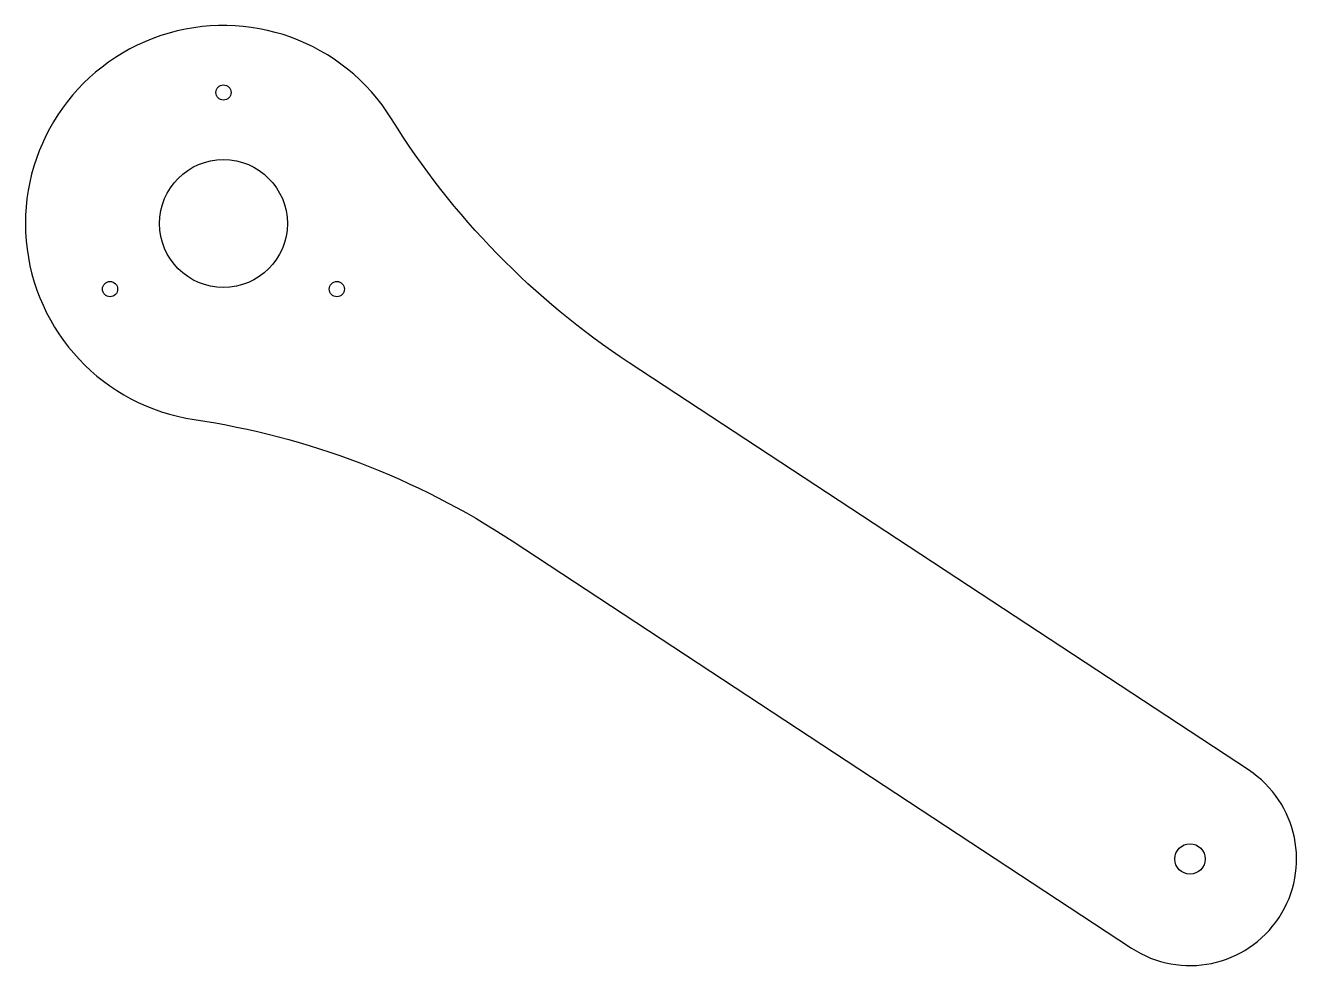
# Model space of a CAD drawing. Header units: millimetres. Extents: x -103 to 106, y -177 to -22.
import ezdxf

# ---------------------------------------------------------------- set-up
doc = ezdxf.new("R2010")
doc.units = ezdxf.units.MM
doc.layers.get('0').update_dxf_attribs({"linetype": 'CONTINUOUS'})

msp = doc.modelspace()

# ---------------------------------------------------------------- linework, layer by layer
msp.add_lwpolyline([(79.17, -173.97, 1), (98.39, -144.72), (-3.34, -77.87, -0.108795), (-42.37, -37.83, 1.564749), (-74.79, -87.18, -0.108795), (-22.56, -107.12)], format="xyb", close=True)
for centre, radius in [((-70, -33.48), 1.25), ((-70, -55), 10.5), ((-88.63, -65.76), 1.25), ((-51.37, -65.76), 1.25), ((88.78, -159.34), 2.5)]:
    msp.add_circle(centre, radius)

doc.saveas('drawing.dxf')
